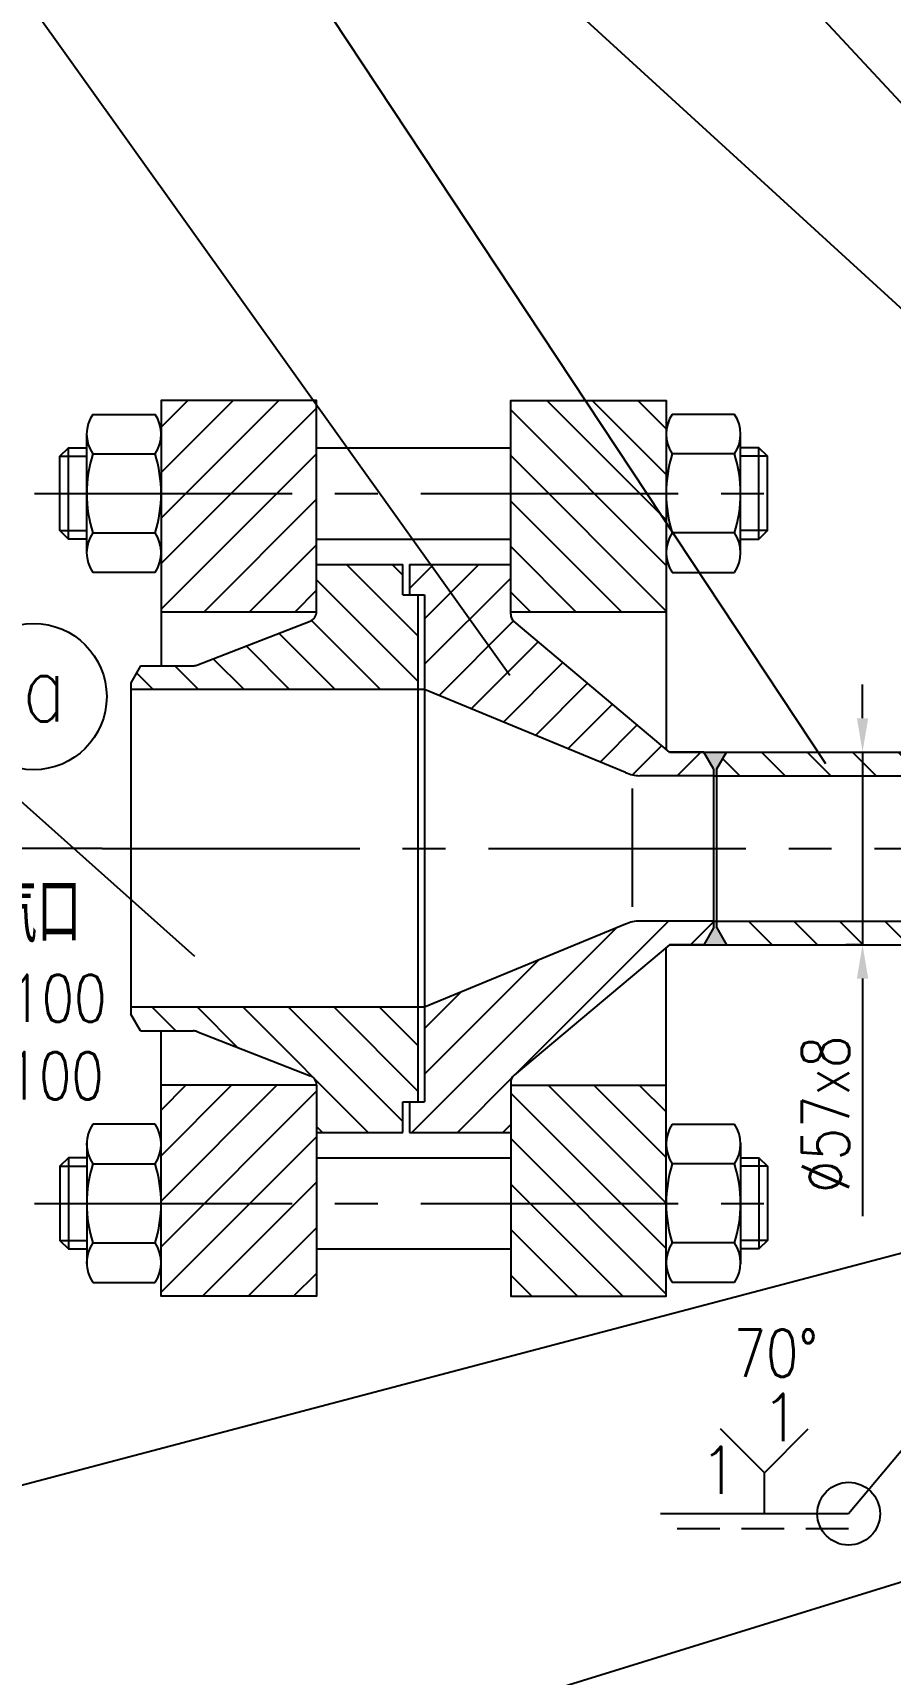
# Model space of a CAD drawing. Header units: millimetres. Extents: x 0 to 1761, y 0 to 1006.
# Drawn here: x 1042.8 to 1106.2, y 370.7 to 492.1 of the extents above; entities that cross this region are included whole.
import ezdxf

# ---------------------------------------------------------------- set-up
doc = ezdxf.new("R2010")
doc.units = ezdxf.units.MM
doc.linetypes.add('CENTER2', pattern=[28.575000000000003, 19.05, -3.175, 3.175, -3.175])
doc.linetypes.add('DASHED2', pattern=[9.524999999999999, 6.35, -3.175])
doc.styles.add('HZXT', font='gbenor.shx', dxfattribs={"bigfont": 'gbcbig.shx'})
doc.styles.get("Standard").update_dxf_attribs({"font": 'txt.shx', "width": 0.8, "height": 3.5})
doc.dimstyles.new('AM_GB', dxfattribs={"dimtxt": 3.5, "dimasz": 2.5, "dimexe": 1.25, "dimexo": 0, "dimgap": 1, "dimtad": 1, "dimdsep": 46, "dimtxsty": 'Standard', "dimcen": 0, "dimclrd": 4, "dimclre": 4, "dimclrt": 3, "dimadec": 0, "dimazin": 2, "dimtp": 0.1, "dimtm": 0.1, "dimtfac": 0.71, "dimtmove": 0, "dimatfit": 0, "dimfxl": 0, "dimlwd": -1, "dimlwe": -1, "dimarcsym": 0})
doc.dimstyles.new('AM_GB$7', dxfattribs={"dimtxt": 5, "dimasz": 2.5, "dimexe": 1.25, "dimexo": 0, "dimgap": 1, "dimtad": 1, "dimdsep": 46, "dimtxsty": 'Standard', "dimcen": 0, "dimclrd": 4, "dimclre": 4, "dimclrt": 3, "dimadec": 0, "dimazin": 2, "dimtp": 0.1, "dimtm": 0.1, "dimtfac": 0.71, "dimtmove": 0, "dimatfit": 0, "dimfxl": 0, "dimlwd": -1, "dimlwe": -1, "dimarcsym": 0})
pattern_1 = [(135, (0, 0), (-1.683798022700466, -1.683798022700466), [])]

# ---------------------------------------------------------------- blocks, each defined once
blk = doc.blocks.new('*D103')
at = {"color": 4, "transparency": 16777216}
for p, q in [((1129.651282675122, 531.7893345353074), (1016.781352566337, 531.7893345353074)), ((1018.031352566337, 529.2893345353074), (1018.031352566337, 134.2893345353068)), ((1098.151282675122, 131.7893345353068), (1016.781352566337, 131.7893345353068))]:
    blk.add_line(p, q, dxfattribs=at)
for points in [[(1017.614685899671, 529.2893345353074), (1018.448019233004, 529.2893345353074), (1018.031352566337, 531.7893345353074)], [(1017.614685899671, 134.2893345353068), (1018.448019233004, 134.2893345353068), (1018.031352566337, 131.7893345353068)]]:
    blk.add_solid(points, dxfattribs=at)
at = {"layer": 'Defpoints', "color": 0, "transparency": 16777216}
for p in [(1129.651282675122, 531.7893345353074), (1018.031352566337, 131.7893345353068), (1098.151282675122, 131.7893345353068)]:
    blk.add_point(p, dxfattribs=at)
at = {"color": 3, "transparency": 16777216, "insert": (1015.281352566337, 306.7893345353068), "char_height": 3.5, "attachment_point": 5, "rotation": 90}
blk.add_mtext('1600', dxfattribs=at)
blk = doc.blocks.new('*D111')
at = {"color": 4, "transparency": 16777216}
for p, q in [((1047.91847194726, 431.7893345353066), (1024.788707851331, 431.7893345353066)), ((1026.038707851331, 429.2893345353066), (1026.038707851331, 134.2893345353068)), ((1098.151282675122, 131.7893345353068), (1024.788707851331, 131.7893345353068))]:
    blk.add_line(p, q, dxfattribs=at)
for points in [[(1025.622041184664, 429.2893345353066), (1026.455374517998, 429.2893345353066), (1026.038707851331, 431.7893345353066)], [(1025.622041184664, 134.2893345353068), (1026.455374517998, 134.2893345353068), (1026.038707851331, 131.7893345353068)]]:
    blk.add_solid(points, dxfattribs=at)
at = {"layer": 'Defpoints', "color": 0, "transparency": 16777216}
for p in [(1047.91847194726, 431.7893345353066), (1026.038707851331, 131.7893345353068), (1098.151282675122, 131.7893345353068)]:
    blk.add_point(p, dxfattribs=at)
at = {"color": 3, "transparency": 16777216, "insert": (1023.288707851331, 247.2838165262542), "char_height": 3.5, "attachment_point": 5, "rotation": 90}
blk.add_mtext('1200', dxfattribs=at)
blk = doc.blocks.new('*D126')
at = {"color": 4, "transparency": 16777216}
for p, q in [((1104.187318879675, 441.4143345353061), (1104.187318879675, 443.9143345353061)), ((1103.609774951547, 438.9143345353061), (1105.437318879675, 438.9143345353061)), ((1104.187318879675, 438.9143345353061), (1104.187318879675, 424.6643345353065)), ((1104.187318879675, 424.6643345353065), (1102.937318879675, 424.6643345353065)), ((1104.187318879675, 422.1643345353065), (1104.187318879675, 404.5976678686398))]:
    blk.add_line(p, q, dxfattribs=at)
for points in [[(1103.770652213008, 441.4143345353061), (1104.603985546342, 441.4143345353061), (1104.187318879675, 438.9143345353061)], [(1103.770652213008, 422.1643345353065), (1104.603985546342, 422.1643345353065), (1104.187318879675, 424.6643345353065)]]:
    blk.add_solid(points, dxfattribs=at)
at = {"layer": 'Defpoints', "color": 0, "transparency": 16777216}
for p in [(1103.609774951547, 438.9143345353061), (1104.187318879675, 424.6643345353065), (1104.187318879675, 424.6643345353065)]:
    blk.add_point(p, dxfattribs=at)
at = {"color": 3, "transparency": 16777216, "insert": (1101.437318879675, 412.1310012019733), "char_height": 3.5, "attachment_point": 5, "rotation": 90}
blk.add_mtext('%%c57x8', dxfattribs=at)

msp = doc.modelspace()

# ---------------------------------------------------------------- hatches: boundary and pattern name
h = msp.add_hatch()
h.set_pattern_fill('ANSI31', color=4, scale=0.75, angle=90, style=0)
h.set_pattern_definition(pattern_1)
h.paths.add_polyline_path([(1071.276282675122, 450.5393345353066), (1070.151282675122, 450.5393345353066), (1070.151282675122, 452.7893345353066), (1063.776282675122, 452.7893345353065), (1063.776282675122, 449.2857094436883), (1063.776097272419, 449.2857094436883, -0.3032298591826028), (1063.298117370988, 448.6033813614765), (1054.907416522864, 445.3403310316505, -0.09298946806514351), (1054.635581826998, 445.2893345353066), (1050.747970511609, 445.2893345353066), (1050.026282675122, 444.0393345353067), (1050.026282675122, 443.5393345353066), (1071.276282675122, 443.5393345353066)])
h.paths.add_polyline_path([(1071.276282675122, 420.0393345353066), (1050.026282675122, 420.0393345353064), (1050.026282675122, 419.5393345353066), (1050.747970511608, 418.2893345353078), (1054.635581826995, 418.2893345353075, -0.09298946806530003), (1054.907416522862, 418.2383380389635), (1063.298117370988, 414.975287709135, -0.3093102375930334), (1063.776282675122, 414.2762842054791), (1063.776282675122, 410.7893345353064), (1070.151282675122, 410.7893345353066), (1070.151282675122, 413.0393345353064), (1071.276282675122, 413.0393345353065)])
h.paths.add_polyline_path([(1089.651282675122, 405.5393345353066), (1078.151282675122, 405.5393345353065), (1078.151282675122, 398.6643345353066), (1089.651282675122, 398.6643345353066), (1089.651282675122, 401.0725217715719, -0.01599429647419983), (1089.651282675122, 401.2376400857228)])
h.paths.add_polyline_path([(1089.651282675122, 409.8410289848824, -0.01599429647418881), (1089.651282675122, 410.0061472990332), (1089.651282675122, 414.2893345353062), (1078.151282675121, 414.2893345353067), (1078.151282675121, 405.5393345353066), (1089.651282675122, 405.5393345353066)])
h.paths.add_polyline_path([(1089.651282675122, 453.572521771566, -0.01599429647416677), (1089.651282675122, 453.7376400857165), (1089.651282675122, 455.8816446073126), (1088.222515741512, 458.0393345353066), (1078.151282675122, 458.0393345353066), (1078.151282675121, 449.2893345353064), (1089.651282675122, 449.2893345353069)])
h.paths.add_polyline_path([(1083.670067059646, 464.9143345353066), (1078.151282675122, 464.9143345353066), (1078.151282675122, 458.0393345353066), (1088.222515741511, 458.0393345353067)])
h.paths.add_polyline_path([(1089.651282675122, 464.9143345353066), (1083.670067059646, 464.9143345353066), (1088.222515741511, 458.0393345353066), (1089.651282675122, 458.0393345353066), (1089.651282675122, 462.3410289848902, -0.01599429647419983), (1089.651282675122, 462.5061472990411)])
h.paths.add_polyline_path([(1089.651282675122, 458.0393345353066), (1088.222515741511, 458.0393345353066), (1089.651282675122, 455.8816446073121)], flags=17)
h = msp.add_hatch()
h.set_pattern_fill('ANSI31', color=4, scale=0.75, style=0)
h.set_pattern_definition([(45, (0, 0), (-1.683798022700466, 1.683798022700466), [])])
h.paths.add_polyline_path([(1063.776282675122, 464.5776218271257), (1063.53545803109, 464.9143345353066), (1052.276282675122, 464.9143345353066), (1052.276282675122, 462.5061472990554, -0.01599429647695432), (1052.276282675122, 462.3410289848761), (1052.276282675122, 458.0393345353066), (1063.776282675122, 458.0393345353066)])
h.paths.add_polyline_path([(1063.776282675122, 458.0393345353066), (1052.276282675122, 458.0393345353066), (1052.276282675122, 453.737640085738, -0.01599429647695432), (1052.276282675122, 453.5725217715587), (1052.276282675122, 449.2857094436882), (1063.776097272419, 449.2857094436883, 0.005558989145537252), (1063.776282675122, 449.3023848651316)])
h.paths.add_polyline_path([(1063.776282675122, 414.276284205479, 0.005558989146389928), (1063.776097272419, 414.2929596269249), (1052.276282675122, 414.2929596269249), (1052.276282675122, 410.0061472990546, -0.01599429647695432), (1052.276282675122, 409.8410289848753), (1052.276282675122, 405.5393345353066), (1063.776282675122, 405.5393345353066)])
h.paths.add_polyline_path([(1063.776282675122, 405.5393345353066), (1052.276282675122, 405.5393345353066), (1052.276282675122, 401.2376400857372, -0.01599429647695432), (1052.276282675122, 401.0725217715579), (1052.276282675122, 398.6643345353066), (1063.776282675122, 398.6643345353066)])
h.paths.add_polyline_path([(1063.776282675122, 464.9143345353066), (1063.53545803109, 464.9143345353067), (1063.776282675122, 464.5776218271256)])
h.paths.add_polyline_path([(1078.445671908125, 448.5230394123991, -0.2335924894318719), (1078.151282675121, 449.1187900557025), (1078.151282675121, 452.7893345353065), (1070.651282675122, 452.7893345353066), (1070.651282675122, 450.5393345353066), (1071.776282675122, 450.5393345353066), (1071.776282675122, 443.5393345353065), (1086.654377267279, 437.3926424253966, 0.1080911694708356), (1087.698127696152, 437.1643345353066), (1093.151282675122, 437.1643345353066), (1093.151282675122, 437.6643345353063), (1092.429594838635, 438.9143345353065), (1089.901282675122, 438.9143345353066)])
h.paths.add_polyline_path([(1089.901282675122, 424.6643345353066), (1092.429594838635, 424.6643345353064), (1093.151282675122, 425.9143345353065), (1093.151282675122, 426.4143345353067), (1087.698127696152, 426.4143345353066, 0.1080911694711163), (1086.654377267276, 426.1860266452153), (1071.776282675122, 420.0393345353066), (1071.776282675122, 413.0393345353066), (1070.651282675122, 413.0393345353064), (1070.651282675122, 410.7893345353066), (1078.151282675121, 410.7893345353066), (1078.151282675121, 414.4598790149104, -0.2335924894312155), (1078.445671908123, 415.0556296582126)])
h = msp.add_hatch(color=4)
h.paths.add_polyline_path([(1093.401282675122, 425.9143345353066), (1093.401282675122, 426.4143345353064), (1093.151282675122, 426.4143345353064), (1093.151282675122, 425.9143345353063), (1092.429594838635, 424.6643345353066), (1094.122970511609, 424.6643345353066)])
h.paths.add_polyline_path([(1094.122970511608, 438.9143345353057), (1092.429594838636, 438.9143345353057), (1093.151282675122, 437.6643345353064), (1093.151282675122, 437.1643345353049), (1093.401282675122, 437.1643345353049), (1093.401282675122, 437.6643345353068)])
h = msp.add_hatch()
h.set_pattern_fill('ANSI31', color=4, scale=0.75, angle=90, style=0)
h.set_pattern_definition(pattern_1)
edge = h.paths.add_edge_path()
edge.add_spline(control_points=[(1117.737993882169, 437.1643345353073), (1118.236113610608, 437.7587788022616), (1118.835143966939, 438.3365566687841), (1119.434174323269, 438.9143345353066)], knot_values=[0, 0, 0, 0, 2.225037287342134, 2.225037287342134, 2.225037287342134, 2.225037287342134], degree=3, periodic=0)
edge.add_line((1119.434174323269, 438.9143345353068), (1094.122970511608, 438.9143345353058))
edge.add_line((1094.122970511608, 438.9143345353058), (1093.401282675122, 437.6643345353066))
edge.add_line((1093.401282675122, 437.6643345353066), (1093.401282675122, 437.164334535305))
edge.add_line((1093.401282675122, 437.164334535305), (1117.737993882169, 437.1643345353073))
edge = h.paths.add_edge_path()
edge.add_line((1117.814706507371, 426.4143345353064), (1114.212564782592, 426.4143345353064))
edge.add_arc((1111.47229751657, 422.8603493767545), 4.487747229562046, 23.702023678810008, 52.366313623148585, ccw=False)
edge.add_line((1115.581496069106, 424.6643345353064), (1116.978674044715, 424.6643345353064))
edge.add_spline(control_points=[(1116.978674044715, 424.6643345353064), (1117.283677582892, 425.2451988340961), (1117.588681121069, 425.8260631328858), (1117.814706507371, 426.4143345353063)], knot_values=[13.69154059307836, 13.69154059307836, 13.69154059307836, 13.69154059307836, 15.57028050138953, 15.57028050138953, 15.57028050138953, 15.57028050138953], degree=3, periodic=0)
h.paths.add_polyline_path([(1114.212564782592, 426.4143345353064), (1108.732030250547, 426.4143345353064, 0.1257278264129614), (1107.363098964033, 424.6643345353064), (1115.581496069106, 424.6643345353064, 0.125727826412964)])
h.paths.add_polyline_path([(1108.732030250547, 426.4143345353064), (1093.401282675122, 426.4143345353064), (1093.401282675122, 425.9143345353066), (1094.122970511609, 424.6643345353065), (1107.363098964033, 424.6643345353064, -0.1257278264129614)])

# ---------------------------------------------------------------- linework, layer by layer
at = {"color": 4}
for p, q in [((1078.075101807597, 444.5855062642365), (1039.790080237673, 498.1143024859662)), ((1101.466002816029, 438.0393345353058), (1061.685899738199, 498.1143024859662)), ((1113.776282675122, 465.5613669804247), (1078.154975152759, 498.1143024859662)), ((1114.538460633065, 478.8484134446846), (1096.621781222595, 498.1143024859662)), ((1054.776282675122, 423.7979903099626), (1010.522921229642, 463.2261845999779)), ((1122.820788022907, 405.9980534454647), (1010.522921229642, 376.4135243348128)), ((1131.949166278207, 385.2026710825286), (1010.522921229642, 347.7353802656721)), ((1103.157618704891, 382.589432203262), (1089.22633521951, 382.589432203262))]:
    msp.add_line(p, q, dxfattribs=at)
for p, q in [((1063.776282675122, 461.414334535307), (1078.151282675122, 461.4143345353064)), ((1047.215946937349, 460.9621702730795), (1051.824118412894, 460.9621702730795)), ((1094.711618412895, 460.9621702730795), (1090.10344693735, 460.9621702730795)), ((1047.215946937349, 455.1164987975345), (1051.824118412894, 455.1164987975345)), ((1063.776282675122, 454.664334535307), (1078.151282675121, 454.6643345353064)), ((1094.711618412895, 455.1164987975345), (1090.10344693735, 455.1164987975345)), ((1063.776282675122, 452.7893345353066), (1070.151282675122, 452.7893345353066)), ((1070.151282675122, 450.5393345353066), (1070.151282675122, 452.7893345353066)), ((1070.651282675122, 452.7893345353066), (1070.651282675122, 450.5393345353066)), ((1070.651282675122, 452.7893345353066), (1078.151282675122, 452.7893345353066)), ((1070.151282675122, 450.5393345353066), (1071.776282675122, 450.5393345353066)), ((1071.276282675122, 450.5393345353066), (1071.276282675122, 413.0393345353066)), ((1071.776282675122, 450.5393345353066), (1071.776282675122, 413.0393345353066)), ((1052.276282675122, 449.2857094436882), (1063.776097272419, 449.2857094436883)), ((1078.151282675121, 449.2893345353065), (1089.651282675122, 449.2893345353069)), ((1054.907416522864, 445.3403310316505), (1063.298117370988, 448.6033813614765)), ((1089.901282675122, 438.9143345353066), (1078.393907826873, 448.5664579424188)), ((1050.747970511609, 445.2893345353068), (1050.026282675122, 444.0393345353066)), ((1050.747970511609, 445.2893345353066), (1054.635581826997, 445.2893345353066)), ((1050.026282675122, 444.0393345353066), (1050.026282675122, 419.5393345353064)), ((1071.776282675122, 443.5393345353066), (1050.026282675122, 443.5393345353066)), ((1086.654377267275, 437.3926424253982), (1071.776282675122, 443.5393345353066)), ((1089.901282675124, 438.9143345353057), (1119.434174323269, 438.9143345353068)), ((1092.429594838635, 438.9143345353066), (1089.901282675122, 438.9143345353066)), ((1093.151282675122, 437.6643345353066), (1092.429594838635, 438.9143345353066)), ((1093.401282675122, 437.6643345353064), (1094.122970511608, 438.9143345353061)), ((1093.151282675122, 437.1643345353066), (1087.698127696151, 437.1643345353066)), ((1093.151282675122, 437.6643345353064), (1093.151282675122, 425.9143345353066)), ((1093.151282675122, 437.164334535305), (1117.737993882169, 437.1643345353073)), ((1093.401282675122, 425.9143345353066), (1093.401282675122, 437.6643345353064)), ((1087.151282675122, 427.4738670393183), (1087.151282675122, 436.2083838174005)), ((1086.654377267275, 426.1860266452147), (1071.776282675122, 420.0393345353066)), ((1093.151282675122, 426.4143345353066), (1087.698127696152, 426.4143345353066)), ((1093.151282675122, 426.4143345353064), (1117.814706507372, 426.4143345353064)), ((1093.151282675122, 425.9143345353066), (1092.429594838635, 424.6643345353064)), ((1093.401282675122, 425.9143345353068), (1094.122970511608, 424.664334535307)), ((1089.901282675122, 424.6643345353066), (1078.393907826873, 415.0122111281942)), ((1089.901282675122, 424.6643345353066), (1116.978674044715, 424.6643345353064)), ((1092.429594838635, 424.6643345353064), (1089.901282675122, 424.6643345353066)), ((1071.776282675122, 420.0393345353066), (1050.026282675122, 420.0393345353064)), ((1050.747970511609, 418.2893345353064), (1050.026282675122, 419.5393345353066)), ((1050.747970511608, 418.2893345353077), (1054.635581826995, 418.2893345353075)), ((1054.907416522862, 418.2383380389635), (1063.298117370988, 414.975287709135)), ((1052.276282675122, 414.2929596269249), (1063.776097272419, 414.2929596269249)), ((1078.151282675121, 414.2893345353067), (1089.651282675122, 414.2893345353062)), ((1070.151282675122, 413.0393345353064), (1071.776282675122, 413.0393345353066)), ((1070.151282675122, 410.7893345353066), (1070.151282675122, 413.0393345353064)), ((1070.651282675122, 413.0393345353064), (1070.651282675122, 410.7893345353066)), ((1063.776282675122, 410.7893345353064), (1070.151282675122, 410.7893345353066)), ((1070.651282675122, 410.7893345353066), (1078.151282675122, 410.7893345353066)), ((1047.215946937349, 408.4621702730787), (1051.824118412894, 408.4621702730787)), ((1063.776282675122, 408.9143345353061), (1078.151282675121, 408.9143345353068)), ((1094.711618412895, 408.4621702730787), (1090.10344693735, 408.4621702730787)), ((1047.215946937349, 402.6164987975337), (1051.824118412894, 402.6164987975337)), ((1063.776282675122, 402.1643345353062), (1078.151282675122, 402.1643345353068)), ((1094.711618412895, 402.6164987975337), (1090.10344693735, 402.6164987975337)), ((1096.919018398818, 385.6084169090075), (1093.66621734618, 388.8612179616459)), ((1096.919018398818, 385.6084169090075), (1100.171819451456, 388.8612179616459)), ((1096.919018398818, 382.6119343546018), (1096.919018398818, 385.6084169090075))]:
    msp.add_line(p, q)
at = {"color": 4, "linetype": 'ByBlock'}
for p, q in [((1044.783782675122, 460.7843345353069), (1046.763782675122, 460.7843345353071)), ((1097.143782675122, 460.7843345353069), (1095.163782675123, 460.7843345353071)), ((1044.783782675122, 455.294334535307), (1046.763782675122, 455.2943345353071)), ((1097.143782675122, 455.294334535307), (1095.163782675123, 455.2943345353071)), ((1044.783782675122, 408.2843345353062), (1046.763782675122, 408.2843345353061)), ((1097.143782675122, 408.2843345353062), (1095.163782675123, 408.2843345353061)), ((1044.783782675122, 402.7943345353063), (1046.763782675122, 402.7943345353061)), ((1097.143782675122, 402.7943345353063), (1095.163782675123, 402.7943345353061))]:
    msp.add_line(p, q, dxfattribs=at)
at = {"color": 1, "linetype": 'CENTER2'}
for p, q in [((1042.912636204628, 458.0393345353066), (1098.918415423858, 458.0393345353066)), ((1047.91847194726, 431.7893345353066), (1174.121023162357, 431.7893345353066)), ((1042.912636204628, 405.5393345353066), (1098.918415423858, 405.5393345353066))]:
    msp.add_line(p, q, dxfattribs=at)
at = {"color": 6, "linetype": 'DASHED2', "ltscale": 0.5}
msp.add_line((1103.157618704891, 381.4618916961419), (1089.310538121141, 381.4618916961419), dxfattribs=at)
for points in [[(1063.776282675122, 449.3023848651325), (1063.776282675122, 464.9143345353066), (1052.276282675122, 464.9143345353066), (1052.276282675122, 445.2893345353066)], [(1078.151282675121, 449.1187900557027), (1078.151282675122, 464.9143345353066), (1089.651282675122, 464.9143345353066), (1089.651282675122, 439.1240288299306)], [(1047.21594693735, 463.8850060108518), (1051.824118412894, 463.8850060108518)], [(1094.711618412894, 463.8850060108518), (1090.10344693735, 463.8850060108518)], [(1046.763782675122, 453.5725217715666), (1046.763782675122, 462.5061472990387)], [(1095.163782675122, 453.5725217715666), (1095.163782675122, 462.5061472990387)], [(1046.763782675122, 454.664334535307), (1045.413782675122, 454.664334535307), (1044.783782675122, 455.294334535307), (1044.783782675122, 460.7843345353069), (1045.413782675122, 461.414334535307), (1046.763782675122, 461.414334535307)], [(1045.413782675122, 454.664334535307), (1045.413782675122, 461.414334535307)], [(1095.163782675122, 454.664334535307), (1096.513782675122, 454.664334535307), (1097.143782675122, 455.294334535307), (1097.143782675122, 460.7843345353069), (1096.513782675122, 461.414334535307), (1095.163782675122, 461.414334535307)], [(1096.513782675122, 454.664334535307), (1096.513782675122, 461.414334535307)], [(1051.824118412894, 452.1936630597621), (1047.21594693735, 452.1936630597619)], [(1090.10344693735, 452.1936630597621), (1094.711618412894, 452.1936630597619)], [(1078.151282675121, 414.4598790149105), (1078.151282675122, 398.6643345353066), (1089.651282675122, 398.6643345353066), (1089.651282675122, 424.4546402406825)], [(1063.776282675122, 414.2762842054807), (1063.776282675122, 398.6643345353066), (1052.276282675122, 398.6643345353066), (1052.276282675122, 418.2893345353066)], [(1051.824118412894, 411.3850060108511), (1047.21594693735, 411.3850060108512)], [(1090.10344693735, 411.3850060108511), (1094.711618412894, 411.3850060108512)], [(1046.763782675122, 410.0061472990465), (1046.763782675122, 401.0725217715745)], [(1095.163782675122, 410.0061472990465), (1095.163782675122, 401.0725217715745)], [(1046.763782675122, 408.9143345353062), (1045.413782675122, 408.9143345353062), (1044.783782675122, 408.2843345353062), (1044.783782675122, 402.7943345353062), (1045.413782675122, 402.1643345353062), (1046.763782675122, 402.1643345353062)], [(1045.413782675122, 408.9143345353062), (1045.413782675122, 402.1643345353062)], [(1095.163782675122, 408.9143345353062), (1096.513782675122, 408.9143345353062), (1097.143782675122, 408.2843345353062), (1097.143782675122, 402.7943345353062), (1096.513782675122, 402.1643345353062), (1095.163782675122, 402.1643345353062)], [(1096.513782675122, 408.9143345353062), (1096.513782675122, 402.1643345353062)], [(1047.21594693735, 399.6936630597613), (1051.824118412894, 399.6936630597613)], [(1094.711618412894, 399.6936630597613), (1090.10344693735, 399.6936630597613)]]:
    msp.add_lwpolyline(points)
at = {"color": 4}
msp.add_circle((1042.831738519637, 443.0136977264449), 5.413176717684109, dxfattribs=at)
msp.add_circle((1103.157618704891, 382.589432203262), 2.322694773408779)
for centre, radius, start, end in [((1049.344016108014, 462.4235881419657), 2.581553908527666, 145.5212823935729, 214.4787176064271), ((1049.696049242229, 462.4235881419657), 2.581553908527666, 325.5212823935729, 34.47871760642707), ((1092.231516108015, 462.4235881419657), 2.581553908527666, 145.5212823935729, 214.4787176064271), ((1092.58354924223, 462.4235881419657), 2.581553908527666, 325.5212823935729, 34.47871760642709), ((1056.43661841289, 458.0393345353071), 9.672835737768043, 162.4120462260014, 197.5879537740048), ((1042.603446937354, 458.0393345353071), 9.672835737768043, 342.4120462259951, 17.58795377399865), ((1099.32411841289, 458.0393345353071), 9.672835737768043, 162.4120462260014, 197.5879537740049), ((1085.490946937354, 458.0393345353071), 9.672835737768043, 342.4120462259952, 17.58795377399865), ((1049.344016108014, 453.6550809286483), 2.581553908527666, 145.5212823935729, 214.4787176064271), ((1049.696049242229, 453.6550809286483), 2.581553908527666, 325.5212823935729, 34.47871760642707), ((1092.231516108015, 453.6550809286483), 2.581553908527666, 145.5212823935729, 214.4787176064271), ((1092.58354924223, 453.6550809286483), 2.581553908527666, 325.5212823935729, 34.47871760642709), ((1063.026282675122, 449.3023848651325), 0.75, 291.2505055071439, 0), ((1078.901282675122, 449.1187900557024), 0.75, 180, 227.4292733235032), ((1054.635581826997, 446.0393345353066), 0.75, 270, 291.2505055071439), ((1087.698127696152, 439.6643345353065), 2.5, 245.3231368296621, 270), ((1087.698127696152, 423.9143345353065), 2.5, 90, 114.6768631703379), ((1054.635581826995, 417.5393345353075), 0.75, 68.74949449285603, 90), ((1063.026282675122, 414.276284205479), 0.75, 0, 68.74949449285603), ((1078.901282675122, 414.4598790149105), 0.75, 132.5707266764968, 180), ((1049.344016108014, 409.9235881419649), 2.581553908527666, 145.5212823935729, 214.4787176064271), ((1049.696049242229, 409.9235881419649), 2.581553908527666, 325.5212823935729, 34.4787176064271), ((1092.231516108015, 409.9235881419649), 2.581553908527666, 145.5212823935729, 214.4787176064271), ((1092.58354924223, 409.9235881419649), 2.581553908527666, 325.5212823935729, 34.4787176064271), ((1056.43661841289, 405.5393345353061), 9.672835737768043, 162.4120462259951, 197.5879537739987), ((1042.603446937354, 405.5393345353061), 9.672835737768043, 342.4120462260013, 17.58795377400489), ((1099.32411841289, 405.5393345353061), 9.672835737768043, 162.4120462259951, 197.5879537739987), ((1085.490946937354, 405.5393345353061), 9.672835737768043, 342.4120462260013, 17.58795377400484), ((1049.344016108014, 401.1550809286475), 2.581553908527666, 145.5212823935729, 214.4787176064271), ((1049.696049242229, 401.1550809286475), 2.581553908527666, 325.5212823935729, 34.4787176064271), ((1092.231516108015, 401.1550809286475), 2.581553908527666, 145.5212823935729, 214.4787176064271), ((1092.58354924223, 401.1550809286475), 2.581553908527666, 325.5212823935729, 34.4787176064271)]:
    msp.add_arc(centre, radius, start, end)

# ---------------------------------------------------------------- texts
at = {"color": 3, "width": 0.8}
for s, height, p in [('a', 5, (1041.98643996918, 441.1801080805778)), ('PN100', 3.5, (1035.875889139216, 418.9506642427968)), ('DN100', 3.5, (1035.667563265374, 413.2242254217663)), ('70%%d', 3.5, (1094.646549879516, 392.7097307561542))]:
    msp.add_text(s, height=height, dxfattribs=at).set_placement(p)
at = {"color": 3, "style": 'HZXT'}
msp.add_text('进气口', height=4.5, dxfattribs=at).set_placement((1036.625988833694, 424.8326058509128))
at = {"color": 3}
for p in [(1096.649553784903, 387.9599036810448), (1092.071811815937, 384.0591762118218)]:
    msp.add_text('1', height=3.5, dxfattribs=at).set_placement(p)

# ---------------------------------------------------------------- dimensions: what is measured, and where the dimension line sits
at = {"color": 4}
for base, p1, picture, middle in [((1018.031352566337, 131.7893345353068), (1129.651282675122, 531.7893345353074), '*D103', (1018.031352566337, 306.7893345353068)), ((1026.038707851331, 131.7893345353068), (1047.91847194726, 431.7893345353066), '*D111', (1026.038707851331, 247.2838165262542))]:
    dim = msp.add_linear_dim(base=base, p1=p1, p2=(1098.151282675122, 131.7893345353068), angle=90, dimstyle='AM_GB', override={"dimlfac": 4}, dxfattribs=at)
    dim.commit()
    dim.dimension.update_dxf_attribs({"geometry": picture, "text_midpoint": middle, "dimtype": 160})
dim = msp.add_linear_dim(base=(1104.187318879675, 424.6643345353065), p1=(1103.609774951547, 438.9143345353061), p2=(1104.187318879675, 424.6643345353065), angle=90, text='%%c<>x8', dimstyle='AM_GB', override={"dimlfac": 4}, dxfattribs=at)
dim.commit()
dim.dimension.update_dxf_attribs({"geometry": '*D126', "text_midpoint": (1101.437318879675, 412.1310012019733)})

# ---------------------------------------------------------------- leaders
msp.add_leader([(1119.282241763565, 401.8127380432447), (1103.157618704891, 382.589432203262)], dimstyle='AM_GB$7', override={"dimgap": 1.5, "dimtad": 0})

doc.saveas('drawing.dxf')
